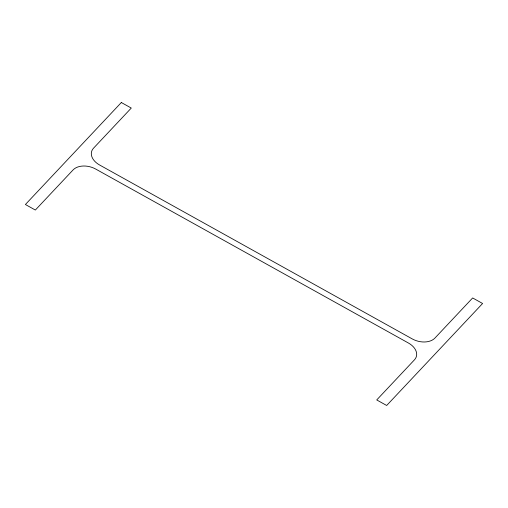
<?xml version="1.0" encoding="UTF-8"?>
<svg xmlns="http://www.w3.org/2000/svg" width="508" height="508" viewBox="0 0 508 508"><rect width="100%" height="100%" fill="white"/><g stroke="black" fill="none" stroke-linecap="round" stroke-linejoin="round"><path stroke-width="0.76" d="M121.323 102.521L25.4 204.508L35.35 210.045L73.076 169.932A16.923 11.411 15.8 0 1 95.726 169.069L408.426 343.021A16.923 11.411 15.8 0 1 414.452 359.835L376.726 399.942L386.677 405.479L482.6 303.492L472.65 297.955L434.924 338.068A16.923 11.411 15.8 0 1 412.274 338.931L99.574 164.979A16.923 11.411 15.8 0 1 93.548 148.165L131.274 108.058L121.323 102.521"/></g></svg>
